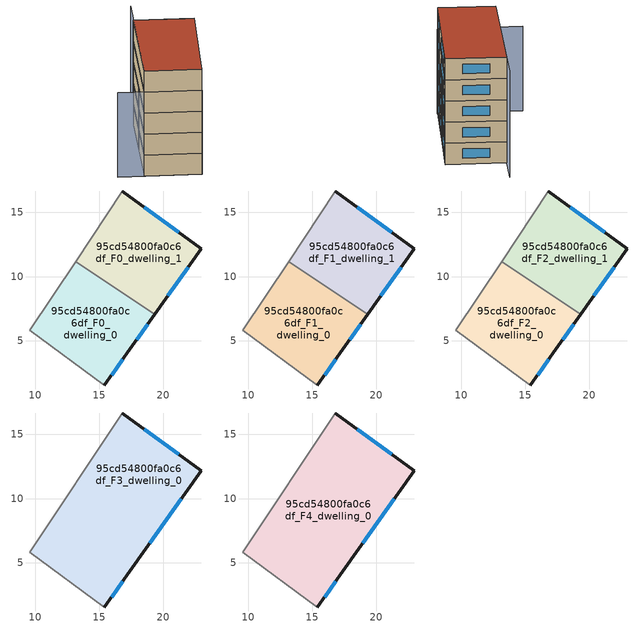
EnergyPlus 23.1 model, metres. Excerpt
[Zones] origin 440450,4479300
95cd54800fa0c6df_F0_dwelling_0
 floor ground (EU_floor_Construction): 19.32,7.08 17.38,4.33 15.4,1.56 9.6,5.81 13.16,11.17 z0
 wall outside (EU_wall_Construction): 15.4,1.56 17.38,4.33 19.32,7.08 z0:3
 wall adiabatic (EU_wall_Construction): 13.16,11.17 9.6,5.81 15.4,1.56 z0:3
 wall to 95cd54800fa0c6df_F0_dwelling_1 (EU_wall_Construction): 19.32,7.08 13.16,11.17 z0:3
 window (EU_Window_Construction): 17.92,5.1 18.77,6.31 / 15.96,2.34 16.82,3.55 z0.84:2.16
95cd54800fa0c6df_F0_dwelling_1
 floor ground (EU_floor_Construction): 22.93,12.18 19.32,7.08 13.16,11.17 16.8,16.67 z0
 wall outside (EU_wall_Construction): 19.32,7.08 22.93,12.18 16.8,16.67 z0:3
 wall adiabatic (EU_wall_Construction): 16.8,16.67 13.16,11.17 z0:3
 window (EU_Window_Construction): 21.21,13.44 18.53,15.41 / 20.34,8.51 21.92,10.75 z0.84:2.16
95cd54800fa0c6df_F1_dwelling_0
 floor to 95cd54800fa0c6df_F0_dwelling_0 (EU_floor_Construction): 19.32,7.08 17.38,4.33 15.4,1.56 9.6,5.81 13.16,11.17 z3
 wall outside (EU_wall_Construction): 15.4,1.56 17.38,4.33 19.32,7.08 z3:6
 wall adiabatic (EU_wall_Construction): 13.16,11.17 9.6,5.81 15.4,1.56 z3:6
 wall to 95cd54800fa0c6df_F1_dwelling_1 (EU_wall_Construction): 19.32,7.08 13.16,11.17 z3:6
 window (EU_Window_Construction): 17.92,5.1 18.77,6.31 / 15.96,2.34 16.82,3.55 z3.84:5.16
95cd54800fa0c6df_F1_dwelling_1
 floor to 95cd54800fa0c6df_F0_dwelling_1 (EU_floor_Construction): 22.93,12.18 19.32,7.08 13.16,11.17 16.8,16.67 z3
 wall outside (EU_wall_Construction): 19.32,7.08 22.93,12.18 16.8,16.67 z3:6
 wall adiabatic (EU_wall_Construction): 16.8,16.67 13.16,11.17 z3:6
 window (EU_Window_Construction): 21.21,13.44 18.53,15.41 / 20.34,8.51 21.92,10.75 z3.84:5.16
95cd54800fa0c6df_F2_dwelling_0
 floor to 95cd54800fa0c6df_F1_dwelling_0 (EU_floor_Construction): 19.32,7.08 17.38,4.33 15.4,1.56 9.6,5.81 13.16,11.17 z6
 wall outside (EU_wall_Construction): 15.4,1.56 17.38,4.33 19.32,7.08 z6:9
 wall adiabatic (EU_wall_Construction): 13.16,11.17 9.6,5.81 15.4,1.56 z6:9
 wall to 95cd54800fa0c6df_F2_dwelling_1 (EU_wall_Construction): 19.32,7.08 13.16,11.17 z6:9
 window (EU_Window_Construction): 17.92,5.1 18.77,6.31 / 15.96,2.34 16.82,3.55 z6.84:8.16
95cd54800fa0c6df_F2_dwelling_1
 floor to 95cd54800fa0c6df_F1_dwelling_1 (EU_floor_Construction): 22.93,12.18 19.32,7.08 13.16,11.17 16.8,16.67 z6
 wall outside (EU_wall_Construction): 19.32,7.08 22.93,12.18 16.8,16.67 z6:9
 wall adiabatic (EU_wall_Construction): 16.8,16.67 13.16,11.17 z6:9
 window (EU_Window_Construction): 21.21,13.44 18.53,15.41 / 20.34,8.51 21.92,10.75 z6.84:8.16
95cd54800fa0c6df_F3_dwelling_0
 floor to 95cd54800fa0c6df_F2_dwelling_0 (EU_floor_Construction): 19.32,7.08 17.38,4.33 15.4,1.56 9.6,5.81 13.16,11.17 z9
 floor to 95cd54800fa0c6df_F2_dwelling_1 (EU_floor_Construction): 22.93,12.18 19.32,7.08 13.16,11.17 16.8,16.67 z9
 wall outside (EU_wall_Construction): 15.4,1.56 17.38,4.33 22.93,12.18 16.8,16.67 z9:12
 wall adiabatic (EU_wall_Construction): 16.8,16.67 9.6,5.81 15.4,1.56 z9:12
 window (EU_Window_Construction): 21.21,13.44 18.53,15.41 / 18.94,6.53 21.37,9.97 / 15.96,2.34 16.82,3.55 z9.84:11.16
95cd54800fa0c6df_F4_dwelling_0
 floor to 95cd54800fa0c6df_F3_dwelling_0 (EU_floor_Construction): 22.93,12.18 17.38,4.33 15.4,1.56 9.6,5.81 16.8,16.67 z12
 wall outside (EU_wall_Construction): 15.4,1.56 17.38,4.33 22.93,12.18 16.8,16.67 z12:15
 wall adiabatic (EU_wall_Construction): 16.8,16.67 9.6,5.81 15.4,1.56 z12:15
 window (EU_Window_Construction): 21.21,13.44 18.53,15.41 / 18.94,6.53 21.37,9.97 / 15.96,2.34 16.82,3.55 z12.84:14.16
 roof outside (EU_roof_Construction): 17.38,4.33 22.93,12.18 16.8,16.67 9.6,5.81 15.4,1.56 z15
shading: 6.89,7.75 15.53,1.59 z0:12; 18.8,19.65 9.6,5.81 z0:15
[Building]
EU S2 Campaign: North Axis=0; Terrain=City; Solar Distribution=FullExterior
[Site:Location]
Madrid: Latitude=40.5; Longitude=-3.5; Time Zone=1; Elevation=609
[SizingPeriod:WeatherFileDays]
AnnualSizingPeriod: Begin Month=1; Begin Day of Month=1; End Month=12; End Day of Month=31; Day of Week for Start Day=Monday; Use Weather File Daylight Saving Period=No; Use Weather File Rain and Snow Indicators=No
[MATERIAL]
EU_InternalMass_Material: Roughness=MediumRough; Thickness=0.1; Conductivity=1; Density=1800; Specific Heat=900; Thermal Absorptance=0.9; Solar Absorptance=0.7; Visible Absorptance=0.7
[MATERIAL:NOMASS] Roughness=MediumRough; Thermal Absorptance=0.9; Solar Absorptance=0.7; Visible Absorptance=0.7
Name | Thermal Resistance
EU_wall_NoMass; EU_roof_NoMass | 2.16768
EU_floor_NoMass | 1.14339
[WINDOWMATERIAL:SIMPLEGLAZINGSYSTEM]
EU_Window_SimpleGlazing: UFactor=3.23888; Solar Heat Gain Coefficient=0.85; Visible Transmittance=0.85
[CONSTRUCTION]
EU_wall_Construction: EU_wall_NoMass
EU_roof_Construction: EU_roof_NoMass
EU_floor_Construction: EU_floor_NoMass
EU_InternalMass_Construction: EU_InternalMass_Material
EU_Window_Construction: EU_Window_SimpleGlazing
[ZONE] Type=1; Multiplier=1; Ceiling Height=autocalculate; Floor Area=autocalculate; Part of Total Floor Area=Yes
Name | Volume
95cd54800fa0c6df_F0_dwelling_0; 95cd54800fa0c6df_F1_dwelling_0; 95cd54800fa0c6df_F2_dwelling_0 | 144.397
95cd54800fa0c6df_F3_dwelling_0 | 288.798
95cd54800fa0c6df_F4_dwelling_0 | 288.812
95cd54800fa0c6df_F0_dwelling_1; 95cd54800fa0c6df_F1_dwelling_1; 95cd54800fa0c6df_F2_dwelling_1 | 144.401
[INTERNALMASS] Construction=EU_InternalMass_Construction
Name | Zone or ZoneList | Surface Area
95cd54800fa0c6df_F0_dwelling_0_EU_InternalMass | 95cd54800fa0c6df_F0_dwelling_0 | 48.1325
95cd54800fa0c6df_F0_dwelling_1_EU_InternalMass | 95cd54800fa0c6df_F0_dwelling_1 | 48.1336
95cd54800fa0c6df_F1_dwelling_0_EU_InternalMass | 95cd54800fa0c6df_F1_dwelling_0 | 48.1325
95cd54800fa0c6df_F1_dwelling_1_EU_InternalMass | 95cd54800fa0c6df_F1_dwelling_1 | 48.1336
95cd54800fa0c6df_F2_dwelling_0_EU_InternalMass | 95cd54800fa0c6df_F2_dwelling_0 | 48.1325
95cd54800fa0c6df_F2_dwelling_1_EU_InternalMass | 95cd54800fa0c6df_F2_dwelling_1 | 48.1336
95cd54800fa0c6df_F3_dwelling_0_EU_InternalMass | 95cd54800fa0c6df_F3_dwelling_0 | 96.2707
95cd54800fa0c6df_F4_dwelling_0_EU_InternalMass | 95cd54800fa0c6df_F4_dwelling_0 | 96.2707
[OTHEREQUIPMENT] Fuel Type=Electricity; Design Level Calculation Method=Watts/Area; Power per Zone Floor Area=1; Fraction Latent=0; Fraction Radiant=0; Fraction Lost=0; Carbon Dioxide Generation Rate=0; EndUse Subcategory=EU_Step8_InternalGains
Name | Zone or ZoneList or Space or SpaceList | Schedule
EU_Step8_InternalGain_95cd54800fa0c6df_F0_dwelling_0_f000 | 95cd54800fa0c6df_F0_dwelling_0 | EU_Step8_GainSchedule_95cd54800fa0c6df_F0_dwelling_0_f000
EU_Step8_InternalGain_95cd54800fa0c6df_F0_dwelling_1_f000 | 95cd54800fa0c6df_F0_dwelling_1 | EU_Step8_GainSchedule_95cd54800fa0c6df_F0_dwelling_1_f000
EU_Step8_InternalGain_95cd54800fa0c6df_F1_dwelling_0_f000 | 95cd54800fa0c6df_F1_dwelling_0 | EU_Step8_GainSchedule_95cd54800fa0c6df_F1_dwelling_0_f000
EU_Step8_InternalGain_95cd54800fa0c6df_F1_dwelling_1_f000 | 95cd54800fa0c6df_F1_dwelling_1 | EU_Step8_GainSchedule_95cd54800fa0c6df_F1_dwelling_1_f000
EU_Step8_InternalGain_95cd54800fa0c6df_F2_dwelling_0_f000 | 95cd54800fa0c6df_F2_dwelling_0 | EU_Step8_GainSchedule_95cd54800fa0c6df_F2_dwelling_0_f000
EU_Step8_InternalGain_95cd54800fa0c6df_F2_dwelling_1_f000 | 95cd54800fa0c6df_F2_dwelling_1 | EU_Step8_GainSchedule_95cd54800fa0c6df_F2_dwelling_1_f000
EU_Step8_InternalGain_95cd54800fa0c6df_F3_dwelling_0_f000 | 95cd54800fa0c6df_F3_dwelling_0 | EU_Step8_GainSchedule_95cd54800fa0c6df_F3_dwelling_0_f000
EU_Step8_InternalGain_95cd54800fa0c6df_F4_dwelling_0_f000 | 95cd54800fa0c6df_F4_dwelling_0 | EU_Step8_GainSchedule_95cd54800fa0c6df_F4_dwelling_0_f000
[ZONEVENTILATION:DESIGNFLOWRATE] Schedule=EU_AlwaysOn; Design Flow Rate Calculation Method=AirChanges/Hour; Air Changes per Hour=0.480546; Ventilation Type=Natural; Fan Pressure Rise=0; Fan Total Efficiency=1; Constant Term Coefficient=1; Temperature Term Coefficient=0; Velocity Term Coefficient=0; Velocity Squared Term Coefficient=0; Minimum Indoor Temperature=-100; Maximum Indoor Temperature=100; Delta Temperature=-100; Minimum Outdoor Temperature=-100; Maximum Outdoor Temperature=100; Maximum Wind Speed=40
Name | Zone or ZoneList or Space or SpaceList
EU_ConstantAir_95cd54800fa0c6df_F0_dwelling_0 | 95cd54800fa0c6df_F0_dwelling_0
EU_ConstantAir_95cd54800fa0c6df_F0_dwelling_1 | 95cd54800fa0c6df_F0_dwelling_1
EU_ConstantAir_95cd54800fa0c6df_F1_dwelling_0 | 95cd54800fa0c6df_F1_dwelling_0
EU_ConstantAir_95cd54800fa0c6df_F1_dwelling_1 | 95cd54800fa0c6df_F1_dwelling_1
EU_ConstantAir_95cd54800fa0c6df_F2_dwelling_0 | 95cd54800fa0c6df_F2_dwelling_0
EU_ConstantAir_95cd54800fa0c6df_F2_dwelling_1 | 95cd54800fa0c6df_F2_dwelling_1
EU_ConstantAir_95cd54800fa0c6df_F3_dwelling_0 | 95cd54800fa0c6df_F3_dwelling_0
EU_ConstantAir_95cd54800fa0c6df_F4_dwelling_0 | 95cd54800fa0c6df_F4_dwelling_0
[HVACTEMPLATE:THERMOSTAT] Constant Heating Setpoint=20; Constant Cooling Setpoint=50
EU_HeatOnly_95cd54800fa0c6df_F0_dwelling_0; EU_HeatOnly_95cd54800fa0c6df_F0_dwelling_1; EU_HeatOnly_95cd54800fa0c6df_F1_dwelling_0; EU_HeatOnly_95cd54800fa0c6df_F1_dwelling_1; EU_HeatOnly_95cd54800fa0c6df_F2_dwelling_0; EU_HeatOnly_95cd54800fa0c6df_F2_dwelling_1; EU_HeatOnly_95cd54800fa0c6df_F3_dwelling_0; EU_HeatOnly_95cd54800fa0c6df_F4_dwelling_0
[HVACTEMPLATE:ZONE:IDEALLOADSAIRSYSTEM] System Availability Schedule=EU_AlwaysOn; Maximum Heating Supply Air Temperature=50; Minimum Cooling Supply Air Temperature=13; Maximum Heating Supply Air Humidity Ratio=0.0156; Minimum Cooling Supply Air Humidity Ratio=0.0077; Heating Limit=NoLimit; Cooling Limit=NoLimit; Heating Availability Schedule=EU_AlwaysOn; Cooling Availability Schedule=EU_CoolingOff; Dehumidification Control Type=ConstantSensibleHeatRatio; Cooling Sensible Heat Ratio=0.7; Dehumidification Setpoint=60; Humidification Control Type=None; Humidification Setpoint=30; Outdoor Air Method=None; Outdoor Air Flow Rate per Person=0.00944; Outdoor Air Flow Rate per Zone Floor Area=0; Outdoor Air Flow Rate per Zone=0; Demand Controlled Ventilation Type=None; Outdoor Air Economizer Type=NoEconomizer; Heat Recovery Type=None; Sensible Heat Recovery Effectiveness=0.7; Latent Heat Recovery Effectiveness=0.65
Name | Template Thermostat
95cd54800fa0c6df_F0_dwelling_0 | EU_HeatOnly_95cd54800fa0c6df_F0_dwelling_0
95cd54800fa0c6df_F0_dwelling_1 | EU_HeatOnly_95cd54800fa0c6df_F0_dwelling_1
95cd54800fa0c6df_F1_dwelling_0 | EU_HeatOnly_95cd54800fa0c6df_F1_dwelling_0
95cd54800fa0c6df_F1_dwelling_1 | EU_HeatOnly_95cd54800fa0c6df_F1_dwelling_1
95cd54800fa0c6df_F2_dwelling_0 | EU_HeatOnly_95cd54800fa0c6df_F2_dwelling_0
95cd54800fa0c6df_F2_dwelling_1 | EU_HeatOnly_95cd54800fa0c6df_F2_dwelling_1
95cd54800fa0c6df_F3_dwelling_0 | EU_HeatOnly_95cd54800fa0c6df_F3_dwelling_0
95cd54800fa0c6df_F4_dwelling_0 | EU_HeatOnly_95cd54800fa0c6df_F4_dwelling_0
[SIZING:ZONE] Zone Cooling Design Supply Air Temperature Input Method=SupplyAirTemperature; Zone Cooling Design Supply Air Temperature=13; Zone Heating Design Supply Air Temperature Input Method=SupplyAirTemperature; Zone Heating Design Supply Air Temperature=50; Zone Cooling Design Supply Air Humidity Ratio=0.008; Zone Heating Design Supply Air Humidity Ratio=0.008; Cooling Design Air Flow Method=DesignDay; Cooling Design Air Flow Rate=0; Cooling Minimum Air Flow per Zone Floor Area=0.000762; Cooling Minimum Air Flow=0; Cooling Minimum Air Flow Fraction=0.2; Heating Design Air Flow Method=DesignDay; Heating Design Air Flow Rate=0; Heating Maximum Air Flow per Zone Floor Area=0.002032; Heating Maximum Air Flow=0.141576; Heating Maximum Air Flow Fraction=0.3; Account for Dedicated Outdoor Air System=No; Dedicated Outdoor Air System Control Strategy=NeutralSupplyAir; Dedicated Outdoor Air Low Setpoint Temperature for Design=autosize; Dedicated Outdoor Air High Setpoint Temperature for Design=autosize; Zone Load Sizing Method=Sensible Load Only No Latent Load; Zone Latent Cooling Design Supply Air Humidity Ratio Input Method=HumidityRatioDifference; Zone Cooling Design Supply Air Humidity Ratio Difference=0.005; Zone Latent Heating Design Supply Air Humidity Ratio Input Method=HumidityRatioDifference; Zone Humidification Design Supply Air Humidity Ratio Difference=0.005
95cd54800fa0c6df_F0_dwelling_0; 95cd54800fa0c6df_F0_dwelling_1; 95cd54800fa0c6df_F1_dwelling_0; 95cd54800fa0c6df_F1_dwelling_1; 95cd54800fa0c6df_F2_dwelling_0; 95cd54800fa0c6df_F2_dwelling_1; 95cd54800fa0c6df_F3_dwelling_0; 95cd54800fa0c6df_F4_dwelling_0
[SCHEDULE:CONSTANT]
Name | Hourly Value
EU_AlwaysOn | 1
EU_CoolingOff | 0
[SCHEDULE:FILE] Column Number=1; Rows to Skip at Top=0; Number of Hours of Data=8760; Column Separator=Comma; Interpolate to Timestep=No; Minutes per Item=60; Adjust Schedule for Daylight Savings=Yes
Name | File
EU_Step8_GainSchedule_95cd54800fa0c6df_F0_dwelling_0_f000 | ../../schedules/95cd54800fa0c6df/95cd54800fa0c6df_F0_dwelling_0_f000_gain.csv
EU_Step8_GainSchedule_95cd54800fa0c6df_F0_dwelling_1_f000 | ../../schedules/95cd54800fa0c6df/95cd54800fa0c6df_F0_dwelling_1_f000_gain.csv
EU_Step8_GainSchedule_95cd54800fa0c6df_F1_dwelling_0_f000 | ../../schedules/95cd54800fa0c6df/95cd54800fa0c6df_F1_dwelling_0_f000_gain.csv
EU_Step8_GainSchedule_95cd54800fa0c6df_F1_dwelling_1_f000 | ../../schedules/95cd54800fa0c6df/95cd54800fa0c6df_F1_dwelling_1_f000_gain.csv
EU_Step8_GainSchedule_95cd54800fa0c6df_F2_dwelling_0_f000 | ../../schedules/95cd54800fa0c6df/95cd54800fa0c6df_F2_dwelling_0_f000_gain.csv
EU_Step8_GainSchedule_95cd54800fa0c6df_F2_dwelling_1_f000 | ../../schedules/95cd54800fa0c6df/95cd54800fa0c6df_F2_dwelling_1_f000_gain.csv
EU_Step8_GainSchedule_95cd54800fa0c6df_F3_dwelling_0_f000 | ../../schedules/95cd54800fa0c6df/95cd54800fa0c6df_F3_dwelling_0_f000_gain.csv
EU_Step8_GainSchedule_95cd54800fa0c6df_F4_dwelling_0_f000 | ../../schedules/95cd54800fa0c6df/95cd54800fa0c6df_F4_dwelling_0_f000_gain.csv
